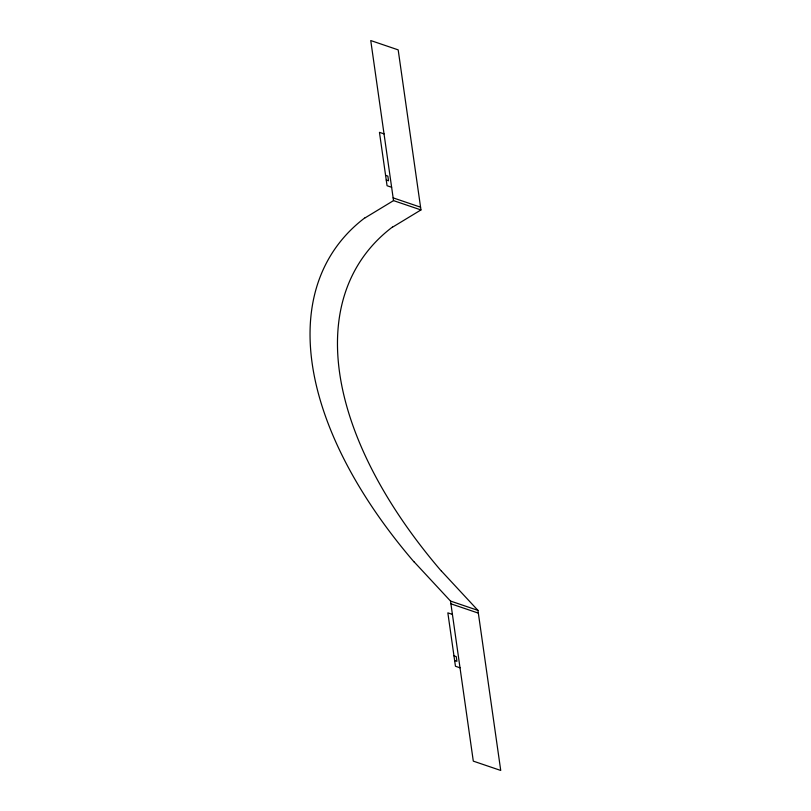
<?xml version="1.0" encoding="UTF-8"?>
<svg xmlns="http://www.w3.org/2000/svg" width="811" height="811" viewBox="0 0 811 811"><rect width="100%" height="100%" fill="white"/><g stroke="black" fill="none" stroke-linecap="round" stroke-linejoin="round"><path stroke-width="1.22" d="M365.153 217.824L393.528 200.621L420.96 209.937L398.181 49.866L370.749 40.55L393.528 200.621M392.595 227.141L420.96 209.937M384.029 133.886L379.457 132.335L387.06 185.729L391.632 187.28M385.58 175.318L387.861 176.099L388.53 180.802L386.249 180.032M393.142 197.874L420.574 207.19M450.521 601.063L477.953 610.379L500.732 770.45L473.3 761.134L450.521 601.063L414.117 561.861M450.916 603.81L478.348 613.126M452.416 614.403L447.844 612.852L455.447 666.247L460.019 667.798M453.967 655.835L456.248 656.616L456.928 661.32L454.636 660.549M441.549 571.177L477.953 610.379M414.005 561.881A442.36 241.364 33.6 0 1 365.021 217.713M441.437 571.197A442.36 241.364 33.6 0 1 392.453 227.029"/></g></svg>
